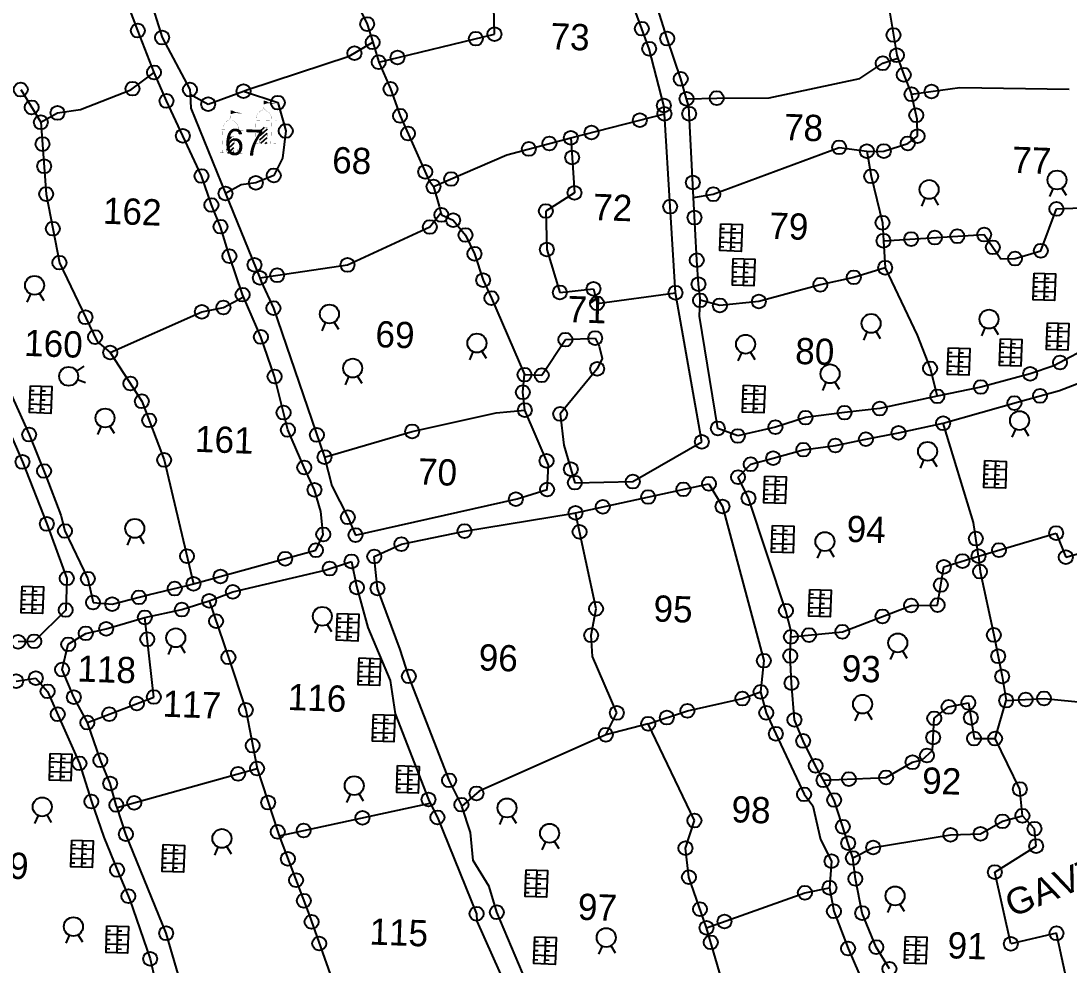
# Model space of a CAD drawing. Header units: metres. Extents: x 287345 to 291891, y 1993918 to 1999987.
# Drawn here: x 289786 to 290365, y 1995981 to 1996502 of the extents above; entities that cross this region are included whole.
import ezdxf
from ezdxf.enums import TextEntityAlignment as Align

# ---------------------------------------------------------------- set-up
doc = ezdxf.new("R2010")
doc.units = ezdxf.units.M
doc.header["$MEASUREMENT"] = 0
for name, color, linetype in [('POLY_PARCEL', 6, 'Continuous'), ('POLY_ROAD', 30, 'Continuous'), ('TEXT_MAPIN', 7, 'Continuous'), ('TEXT_PARCEL', 7, 'Continuous')]:
    doc.layers.add(name, color=color, linetype=linetype)
doc.styles.get("Standard").update_dxf_attribs({"font": 'arial.ttf'})
doc.styles.add('TEXT_MAP', font='')
doc.styles.get('TEXT_MAP').set_extended_font_data('Kruti Dev 050')

msp = doc.modelspace()

# ---------------------------------------------------------------- hatches: boundary and pattern name
at = {"linetype": 'Continuous'}
for points in [[(289922.08, 1996456.35), (289923.31, 1996456.51), (289924.68, 1996456.32), (289926.39, 1996456.33), (289922.92, 1996456.93), (289921.85, 1996457.59), (289920.48, 1996457.84), (289920.38, 1996455.85), (289920.62, 1996455.85)], [(289903.81, 1996450.97), (289905.05, 1996451.13), (289906.42, 1996450.95), (289908.13, 1996450.96), (289904.66, 1996451.56), (289903.58, 1996452.21), (289902.22, 1996452.46), (289902.12, 1996450.47), (289902.36, 1996450.48)]]:
    msp.add_hatch(color=256, dxfattribs=at).paths.add_polyline_path(points)
h = msp.add_hatch(dxfattribs=at)
h.set_pattern_fill('ANSI31', color=256, scale=13.976412, angle=-2.02662, style=0)
h.set_pattern_definition([(42.97338, (289539.2078, 1996056.7598), (-1.1908924, 1.278266), [])])
h.paths.add_polyline_path([(289918.53, 1996443.38), (289918.21, 1996434.36), (289922.11, 1996434.22), (289922.43, 1996443.24)])
h = msp.add_hatch(dxfattribs=at)
h.set_pattern_fill('ANSI31', color=256, scale=13.976412, angle=-2.02662, style=0)
h.set_pattern_definition([(42.97338, (289520.9472, 1996051.386), (-1.1908924, 1.278266), [])])
h.paths.add_polyline_path([(289900.27, 1996438), (289899.95, 1996428.99), (289903.85, 1996428.85), (289904.17, 1996437.87)])

# ---------------------------------------------------------------- linework, layer by layer
at = {"linetype": 'Continuous', "const_width": 0.0699}
for points in [[(289920.27, 1996453.67), (289920.48, 1996457.84), (289921.85, 1996457.59), (289922.92, 1996456.93), (289926.39, 1996456.33), (289924.68, 1996456.32), (289923.31, 1996456.51), (289922.08, 1996456.35), (289920.62, 1996455.85), (289920.38, 1996455.85)], [(289902.01, 1996448.3), (289902.22, 1996452.46), (289903.58, 1996452.21), (289904.66, 1996451.56), (289908.13, 1996450.96), (289906.42, 1996450.95), (289905.05, 1996451.13), (289903.81, 1996450.97), (289902.36, 1996450.48), (289902.12, 1996450.47)], [(289916.13, 1996447.16), (289916.19, 1996448.76), (289917.02, 1996450.78), (289918.36, 1996452.03), (289919.55, 1996452.67), (289920.27, 1996453.67), (289921.06, 1996452.89), (289922.6, 1996451.68), (289923.47, 1996451.1), (289924.18, 1996450.05), (289924.68, 1996448.73), (289924.75, 1996446.85)], [(289897.87, 1996441.78), (289897.93, 1996443.38), (289898.75, 1996445.4), (289900.1, 1996446.66), (289901.29, 1996447.3), (289902.01, 1996448.3), (289902.8, 1996447.52), (289904.33, 1996446.3), (289905.2, 1996445.72), (289905.92, 1996444.67), (289906.42, 1996443.35), (289906.49, 1996441.48)], [(289913.74, 1996447.24), (289927.42, 1996446.76)], [(289915.68, 1996434.45), (289916.13, 1996447.16)], [(289924.3, 1996434.14), (289924.75, 1996446.85)], [(289895.48, 1996441.87), (289909.16, 1996441.38)], [(289897.42, 1996429.08), (289897.87, 1996441.78)], [(289906.04, 1996428.77), (289906.49, 1996441.48)], [(289918.21, 1996434.36), (289918.53, 1996443.38), (289922.43, 1996443.24), (289922.11, 1996434.22)], [(289899.95, 1996428.99), (289900.27, 1996438), (289904.17, 1996437.87), (289903.85, 1996428.85)], [(289913.29, 1996434.53), (289927.11, 1996434.04)], [(289895.03, 1996429.16), (289908.85, 1996428.67)]]:
    msp.add_lwpolyline(points, dxfattribs=at)
for points in [[(290283.76, 1996399.66), (290285.68, 1996404.06)], [(290292.98, 1996400.28), (290290.49, 1996404.38)], [(290354.39, 1996404.9), (290356.31, 1996409.29)], [(290363.61, 1996405.52), (290361.12, 1996409.62)], [(290172.73, 1996387.38), (290174.84, 1996387.31)], [(290178.71, 1996389.68), (290178.19, 1996374.9)], [(290178.63, 1996387.17), (290181.11, 1996387.08)], [(290172.55, 1996382.4), (290174.66, 1996382.33)], [(290172.65, 1996385.35), (290184.45, 1996384.93)], [(290178.45, 1996382.19), (290180.94, 1996382.11)], [(290172.37, 1996377.34), (290174.49, 1996377.26)], [(290172.46, 1996379.9), (290184.26, 1996379.48)], [(290178.27, 1996377.13), (290180.76, 1996377.04)], [(290185.57, 1996370.62), (290185.05, 1996355.85)], [(290179.4, 1996363.35), (290181.52, 1996363.27)], [(290179.51, 1996366.29), (290191.31, 1996365.87)], [(290179.58, 1996368.33), (290181.7, 1996368.25)], [(290185.48, 1996368.12), (290187.97, 1996368.03)], [(290179.23, 1996358.28), (290181.34, 1996358.21)], [(290179.32, 1996360.84), (290191.12, 1996360.43)], [(290185.13, 1996358.07), (290187.61, 1996357.99)], [(290185.31, 1996363.14), (290187.79, 1996363.05)], [(290345.62, 1996358.15), (290357.42, 1996357.74)], [(290345.69, 1996360.19), (290347.81, 1996360.11)], [(290351.68, 1996362.49), (290351.16, 1996347.71)], [(290351.59, 1996359.98), (290354.08, 1996359.89)], [(290345.43, 1996352.71), (290357.23, 1996352.29)], [(290345.52, 1996355.21), (290347.63, 1996355.14)], [(290351.42, 1996355), (290353.9, 1996354.91)], [(289789.85, 1996346.74), (289791.77, 1996351.14)], [(289799.07, 1996347.36), (289796.58, 1996351.46)], [(290345.34, 1996350.15), (290347.45, 1996350.07)], [(290351.24, 1996349.94), (290353.72, 1996349.85)], [(289952.63, 1996330.93), (289954.54, 1996335.32)], [(289961.84, 1996331.54), (289959.36, 1996335.65)], [(290359, 1996335.14), (290358.47, 1996320.36)], [(290251.73, 1996325.75), (290253.65, 1996330.15)], [(290260.95, 1996326.37), (290258.46, 1996330.47)], [(290316.84, 1996328.09), (290318.75, 1996332.49)], [(290326.05, 1996328.71), (290323.57, 1996332.81)], [(290352.93, 1996330.81), (290364.73, 1996330.39)], [(290353.01, 1996332.84), (290355.12, 1996332.77)], [(290358.91, 1996332.63), (290361.39, 1996332.54)], [(290327.09, 1996323.98), (290329.21, 1996323.9)], [(290333.08, 1996326.27), (290332.56, 1996311.5)], [(290332.99, 1996323.77), (290335.48, 1996323.68)], [(290352.74, 1996325.36), (290364.54, 1996324.94)], [(290352.83, 1996327.86), (290354.95, 1996327.79)], [(290358.73, 1996327.65), (290361.22, 1996327.57)], [(290034.11, 1996314.89), (290036.03, 1996319.29)], [(290043.33, 1996315.51), (290040.84, 1996319.61)], [(290182.43, 1996314.28), (290184.35, 1996318.67)], [(290191.65, 1996314.9), (290189.16, 1996319)], [(290298.3, 1996318.97), (290300.42, 1996318.9)], [(290304.29, 1996321.27), (290303.77, 1996306.49)], [(290304.2, 1996318.77), (290306.69, 1996318.68)], [(290326.92, 1996319), (290329.03, 1996318.92)], [(290327.02, 1996321.94), (290338.82, 1996321.52)], [(290332.82, 1996318.79), (290335.3, 1996318.7)], [(290352.65, 1996322.8), (290354.77, 1996322.72)], [(290358.55, 1996322.59), (290361.04, 1996322.5)], [(289821, 1996311.35), (289817.02, 1996308.67)], [(290298.04, 1996311.49), (290309.84, 1996311.07)], [(290298.13, 1996314), (290300.24, 1996313.92)], [(290298.23, 1996316.94), (290310.03, 1996316.52)], [(290304.03, 1996313.79), (290306.51, 1996313.7)], [(290326.74, 1996313.93), (290328.85, 1996313.86)], [(290326.83, 1996316.49), (290338.63, 1996316.08)], [(290332.64, 1996313.72), (290335.12, 1996313.64)], [(289965.5, 1996301.07), (289967.42, 1996305.47)], [(289974.72, 1996301.69), (289972.23, 1996305.79)], [(290297.95, 1996308.93), (290300.06, 1996308.86)], [(290303.85, 1996308.72), (290306.34, 1996308.64)], [(289797.46, 1996300.27), (289796.94, 1996285.49)], [(289822.06, 1996302.17), (289817.57, 1996303.88)], [(290191.18, 1996300.6), (290190.65, 1996285.83)], [(290229.07, 1996297.93), (290230.99, 1996302.32)], [(290238.29, 1996298.55), (290235.8, 1996302.65)], [(289791.4, 1996295.94), (289803.2, 1996295.52)], [(289791.47, 1996297.97), (289793.58, 1996297.9)], [(289797.37, 1996297.76), (289799.86, 1996297.67)], [(290185.12, 1996296.27), (290196.92, 1996295.85)], [(290185.19, 1996298.31), (290187.3, 1996298.23)], [(290191.09, 1996298.1), (290193.57, 1996298.01)], [(289791.2, 1996290.49), (289803.01, 1996290.07)], [(289791.29, 1996292.99), (289793.41, 1996292.92)], [(289797.19, 1996292.78), (289799.68, 1996292.7)], [(290184.83, 1996288.27), (290186.95, 1996288.19)], [(290184.92, 1996290.83), (290196.72, 1996290.41)], [(290185.01, 1996293.33), (290187.13, 1996293.25)], [(290190.91, 1996293.12), (290193.4, 1996293.03)], [(289791.11, 1996287.93), (289793.23, 1996287.85)], [(289797.01, 1996287.72), (289799.5, 1996287.63)], [(290190.73, 1996288.06), (290193.22, 1996287.97)], [(289828.75, 1996273.55), (289830.67, 1996277.95)], [(289837.97, 1996274.17), (289835.48, 1996278.27)], [(290342.91, 1996272.74), (290340.42, 1996276.84)], [(290333.69, 1996272.12), (290335.61, 1996276.52)], [(290282.93, 1996255.14), (290284.85, 1996259.54)], [(290292.15, 1996255.76), (290289.66, 1996259.86)], [(290318.42, 1996254.68), (290330.22, 1996254.27)], [(290318.49, 1996256.72), (290320.61, 1996256.64)], [(290324.48, 1996259.02), (290323.96, 1996244.24)], [(290324.39, 1996256.51), (290326.88, 1996256.42)], [(290196.97, 1996248.23), (290199.08, 1996248.15)], [(290202.96, 1996250.52), (290202.43, 1996235.75)], [(290202.87, 1996248.02), (290205.35, 1996247.93)], [(290318.23, 1996249.24), (290330.03, 1996248.82)], [(290318.32, 1996251.74), (290320.43, 1996251.66)], [(290324.22, 1996251.53), (290326.7, 1996251.44)], [(290196.79, 1996243.25), (290198.91, 1996243.17)], [(290196.9, 1996246.19), (290208.7, 1996245.77)], [(290202.69, 1996243.04), (290205.18, 1996242.95)], [(290318.14, 1996246.68), (290320.25, 1996246.6)], [(290324.04, 1996246.47), (290326.52, 1996246.38)], [(290196.61, 1996238.18), (290198.73, 1996238.11)], [(290196.7, 1996240.74), (290208.5, 1996240.33)], [(290202.51, 1996237.97), (290205, 1996237.89)], [(290201.2, 1996218.95), (290213, 1996218.53)], [(290201.27, 1996220.98), (290203.39, 1996220.91)], [(290207.26, 1996223.28), (290206.74, 1996208.5)], [(290207.18, 1996220.77), (290209.66, 1996220.69)], [(289845.17, 1996212.63), (289847.09, 1996217.02)], [(289854.39, 1996213.24), (289851.9, 1996217.34)], [(290201.01, 1996213.5), (290212.81, 1996213.08)], [(290201.1, 1996216.01), (290203.21, 1996215.93)], [(290207, 1996215.8), (290209.48, 1996215.71)], [(290200.92, 1996210.94), (290203.03, 1996210.87)], [(290206.82, 1996210.73), (290209.31, 1996210.64)], [(290226.21, 1996205.31), (290228.13, 1996209.71)], [(290235.43, 1996205.93), (290232.94, 1996210.03)], [(289792.91, 1996189.81), (289792.38, 1996175.03)], [(289786.85, 1996185.47), (289798.65, 1996185.06)], [(289786.92, 1996187.51), (289789.03, 1996187.44)], [(289792.82, 1996187.3), (289795.3, 1996187.21)], [(290221.86, 1996185.64), (290223.97, 1996185.57)], [(290227.85, 1996187.94), (290227.33, 1996173.16)], [(290227.76, 1996185.43), (290230.25, 1996185.34)], [(289786.65, 1996180.03), (289798.45, 1996179.61)], [(289786.74, 1996182.53), (289788.86, 1996182.46)], [(289792.64, 1996182.32), (289795.13, 1996182.23)], [(290221.59, 1996178.16), (290233.4, 1996177.74)], [(290221.68, 1996180.66), (290223.8, 1996180.59)], [(290221.79, 1996183.6), (290233.59, 1996183.19)], [(290227.58, 1996180.45), (290230.07, 1996180.37)], [(289786.56, 1996177.47), (289788.68, 1996177.39)], [(289792.46, 1996177.26), (289794.95, 1996177.17)], [(289967.05, 1996174.61), (289966.53, 1996159.84)], [(290221.5, 1996175.6), (290223.62, 1996175.52)], [(290227.4, 1996175.39), (290229.89, 1996175.3)], [(289948.73, 1996164.09), (289950.65, 1996168.49)], [(289957.95, 1996164.71), (289955.46, 1996168.81)], [(289960.89, 1996167.34), (289963, 1996167.26)], [(289960.99, 1996170.28), (289972.79, 1996169.86)], [(289961.06, 1996172.32), (289963.18, 1996172.24)], [(289966.79, 1996167.13), (289969.27, 1996167.04)], [(289966.96, 1996172.11), (289969.45, 1996172.02)], [(289960.71, 1996162.28), (289962.82, 1996162.2)], [(289960.8, 1996164.84), (289972.6, 1996164.42)], [(289966.61, 1996162.07), (289969.09, 1996161.98)], [(289867.81, 1996152.25), (289869.73, 1996156.65)], [(289877.03, 1996152.87), (289874.54, 1996156.97)], [(289978.98, 1996150.11), (289978.46, 1996135.34)], [(290266.47, 1996149.42), (290268.39, 1996153.81)], [(290275.69, 1996150.03), (290273.2, 1996154.13)], [(289972.92, 1996145.78), (289984.72, 1996145.36)], [(289972.99, 1996147.82), (289975.11, 1996147.74)], [(289978.89, 1996147.61), (289981.38, 1996147.52)], [(289972.64, 1996137.77), (289974.75, 1996137.7)], [(289972.73, 1996140.33), (289984.53, 1996139.92)], [(289972.82, 1996142.84), (289974.93, 1996142.76)], [(289978.72, 1996142.63), (289981.2, 1996142.54)], [(289978.54, 1996137.56), (289981.02, 1996137.48)], [(290256.25, 1996116.23), (290253.76, 1996120.33)], [(289980.86, 1996114.65), (289992.66, 1996114.23)], [(289980.93, 1996116.68), (289983.04, 1996116.61)], [(289986.92, 1996118.98), (289986.39, 1996104.2)], [(289986.83, 1996116.47), (289989.31, 1996116.39)], [(290247.03, 1996115.61), (290248.95, 1996120)], [(289980.66, 1996109.2), (289992.46, 1996108.78)], [(289980.75, 1996111.7), (289982.87, 1996111.63)], [(289986.65, 1996111.5), (289989.14, 1996111.41)], [(289980.57, 1996106.64), (289982.69, 1996106.57)], [(289986.47, 1996106.43), (289988.96, 1996106.34)], [(289808.46, 1996097.45), (289807.94, 1996082.68)], [(289802.4, 1996093.12), (289814.2, 1996092.7)], [(289802.47, 1996095.15), (289804.59, 1996095.08)], [(289808.37, 1996094.95), (289810.86, 1996094.86)], [(289802.21, 1996087.67), (289814.01, 1996087.25)], [(289802.3, 1996090.18), (289804.41, 1996090.1)], [(289808.2, 1996089.97), (289810.68, 1996089.88)], [(289994.16, 1996086.33), (290005.96, 1996085.92)], [(289994.23, 1996088.37), (289996.35, 1996088.29)], [(290000.22, 1996090.67), (289999.7, 1996075.89)], [(290000.13, 1996088.16), (290002.62, 1996088.07)], [(289802.12, 1996085.11), (289804.23, 1996085.04)], [(289808.02, 1996084.9), (289810.5, 1996084.82)], [(289993.97, 1996080.89), (290005.77, 1996080.47)], [(289994.06, 1996083.39), (289996.17, 1996083.32)], [(289999.96, 1996083.18), (290002.44, 1996083.09)], [(289966.33, 1996070.63), (289968.24, 1996075.03)], [(289975.54, 1996071.25), (289973.06, 1996075.35)], [(289993.88, 1996078.33), (289995.99, 1996078.25)], [(289999.78, 1996078.12), (290002.26, 1996078.03)], [(289794.06, 1996058.93), (289795.98, 1996063.33)], [(289803.28, 1996059.55), (289800.8, 1996063.65)], [(290050.71, 1996058.34), (290052.63, 1996062.74)], [(290059.93, 1996058.96), (290057.44, 1996063.06)], [(289814.26, 1996045.29), (289826.06, 1996044.87)], [(289814.33, 1996047.33), (289816.45, 1996047.25)], [(289820.32, 1996049.62), (289819.8, 1996034.85)], [(289820.23, 1996047.12), (289822.72, 1996047.03)], [(289870.68, 1996047.09), (289870.16, 1996032.31)], [(289893.31, 1996041.5), (289895.22, 1996045.89)], [(289902.52, 1996042.11), (289900.04, 1996046.21)], [(290074.21, 1996044.36), (290076.13, 1996048.76)], [(290083.43, 1996044.98), (290080.94, 1996049.08)], [(289814.07, 1996039.85), (289825.87, 1996039.43)], [(289814.16, 1996042.35), (289816.27, 1996042.27)], [(289820.06, 1996042.14), (289822.54, 1996042.05)], [(289864.51, 1996039.82), (289866.63, 1996039.74)], [(289864.62, 1996042.76), (289876.42, 1996042.34)], [(289864.69, 1996044.79), (289866.81, 1996044.72)], [(289870.41, 1996039.61), (289872.9, 1996039.52)], [(289870.59, 1996044.58), (289873.08, 1996044.5)], [(289813.98, 1996037.29), (289816.09, 1996037.21)], [(289819.88, 1996037.08), (289822.36, 1996036.99)], [(289864.34, 1996034.75), (289866.45, 1996034.68)], [(289864.43, 1996037.31), (289876.23, 1996036.89)], [(289870.24, 1996034.54), (289872.72, 1996034.45)], [(290065.16, 1996028.89), (290076.96, 1996028.47)], [(290065.23, 1996030.92), (290067.35, 1996030.85)], [(290071.22, 1996033.22), (290070.7, 1996018.44)], [(290071.13, 1996030.72), (290073.62, 1996030.63)], [(290064.97, 1996023.44), (290076.77, 1996023.02)], [(290065.06, 1996025.95), (290067.17, 1996025.87)], [(290070.96, 1996025.74), (290073.44, 1996025.65)], [(290064.88, 1996020.88), (290066.99, 1996020.81)], [(290070.78, 1996020.67), (290073.26, 1996020.59)], [(290264.96, 1996009.76), (290266.88, 1996014.16)], [(290274.18, 1996010.38), (290271.69, 1996014.48)], [(289833.74, 1995999.99), (289835.86, 1995999.91)], [(289839.73, 1996002.28), (289839.21, 1995987.51)], [(289839.64, 1995999.78), (289842.13, 1995999.69)], [(289811.27, 1995992.82), (289813.18, 1995997.22)], [(289820.48, 1995993.44), (289818, 1995997.54)], [(289833.56, 1995995.01), (289835.68, 1995994.93)], [(289833.67, 1995997.95), (289845.47, 1995997.53)], [(289839.46, 1995994.8), (289841.95, 1995994.71)], [(290069.95, 1995993.89), (290072.06, 1995993.81)], [(290075.94, 1995996.18), (290075.41, 1995981.41)], [(290075.85, 1995993.68), (290078.33, 1995993.59)], [(290274.56, 1995994.15), (290276.68, 1995994.07)], [(290280.55, 1995996.44), (290280.03, 1995981.67)], [(290280.47, 1995993.94), (290282.95, 1995993.85)], [(289833.39, 1995989.94), (289835.5, 1995989.87)], [(289833.48, 1995992.5), (289845.28, 1995992.09)], [(289839.29, 1995989.74), (289841.77, 1995989.65)], [(290069.77, 1995988.91), (290071.89, 1995988.83)], [(290069.87, 1995991.85), (290081.68, 1995991.43)], [(290075.67, 1995988.7), (290078.16, 1995988.61)], [(290105.46, 1995986.78), (290107.38, 1995991.18)], [(290114.68, 1995987.4), (290112.19, 1995991.5)], [(290274.39, 1995989.17), (290276.5, 1995989.09)], [(290274.49, 1995992.11), (290286.29, 1995991.69)], [(290280.29, 1995988.96), (290282.77, 1995988.87)], [(290069.59, 1995983.84), (290071.71, 1995983.77)], [(290069.68, 1995986.4), (290081.48, 1995985.99)], [(290075.49, 1995983.63), (290077.98, 1995983.55)], [(290274.21, 1995984.1), (290276.32, 1995984.03)], [(290274.3, 1995986.66), (290286.1, 1995986.25)], [(290280.11, 1995983.89), (290282.6, 1995983.81)]]:
    msp.add_lwpolyline(points)
for points in [[(290172.81, 1996389.89), (290184.62, 1996389.47), (290184.09, 1996374.69), (290172.29, 1996375.11)], [(290179.67, 1996370.83), (290191.47, 1996370.41), (290190.95, 1996355.64), (290179.15, 1996356.05)], [(290345.78, 1996362.7), (290357.58, 1996362.28), (290357.06, 1996347.5), (290345.26, 1996347.92)], [(290353.1, 1996335.35), (290364.9, 1996334.93), (290364.37, 1996320.15), (290352.57, 1996320.57)], [(290327.18, 1996326.48), (290338.98, 1996326.06), (290338.46, 1996311.29), (290326.66, 1996311.7)], [(290298.39, 1996321.48), (290310.19, 1996321.06), (290309.67, 1996306.29), (290297.87, 1996306.7)], [(289791.56, 1996300.48), (289803.36, 1996300.06), (289802.84, 1996285.28), (289791.03, 1996285.7)], [(290185.28, 1996300.81), (290197.08, 1996300.4), (290196.55, 1996285.62), (290184.75, 1996286.04)], [(290318.58, 1996259.22), (290330.38, 1996258.81), (290329.86, 1996244.03), (290318.06, 1996244.45)], [(290197.06, 1996250.73), (290208.86, 1996250.31), (290208.33, 1996235.54), (290196.53, 1996235.95)], [(290201.36, 1996223.49), (290213.16, 1996223.07), (290212.64, 1996208.29), (290200.84, 1996208.71)], [(289787.01, 1996190.02), (289798.81, 1996189.6), (289798.28, 1996174.82), (289786.48, 1996175.24)], [(290221.95, 1996188.15), (290233.75, 1996187.73), (290233.23, 1996172.95), (290221.42, 1996173.37)], [(289961.15, 1996174.82), (289972.95, 1996174.41), (289972.43, 1996159.63), (289960.63, 1996160.05)], [(289973.08, 1996150.32), (289984.88, 1996149.9), (289984.36, 1996135.13), (289972.56, 1996135.54)], [(289981.02, 1996119.19), (289992.82, 1996118.77), (289992.29, 1996103.99), (289980.49, 1996104.41)], [(289802.56, 1996097.66), (289814.36, 1996097.24), (289813.84, 1996082.47), (289802.04, 1996082.88)], [(289994.32, 1996090.88), (290006.12, 1996090.46), (290005.6, 1996075.68), (289993.8, 1996076.1)], [(289814.42, 1996049.83), (289826.22, 1996049.42), (289825.7, 1996034.64), (289813.9, 1996035.06)], [(289864.78, 1996047.3), (289876.58, 1996046.88), (289876.06, 1996032.1), (289864.26, 1996032.52)], [(290065.32, 1996033.43), (290077.12, 1996033.01), (290076.6, 1996018.24), (290064.8, 1996018.65)], [(289833.83, 1996002.49), (289845.63, 1996002.07), (289845.11, 1995987.3), (289833.31, 1995987.72)], [(290070.04, 1995996.39), (290081.84, 1995995.97), (290081.31, 1995981.2), (290069.51, 1995981.61)], [(290274.65, 1995996.65), (290286.45, 1995996.23), (290285.93, 1995981.46), (290274.13, 1995981.87)]]:
    msp.add_lwpolyline(points, close=True)
for centre, radius in [((289977.51, 1996500.15), 3.85), ((289850.84, 1996496.52), 3.85), ((289864.26, 1996492.68), 3.85), ((290047.76, 1996494.57), 3.85), ((290129.18, 1996497.61), 3.85), ((290268.11, 1996494.1), 3.85), ((289980.55, 1996490.09), 3.85), ((290037.47, 1996492.09), 3.85), ((290143.19, 1996492.14), 3.85), ((289970.46, 1996484.06), 3.85), ((289994.28, 1996481.66), 3.85), ((290133.23, 1996486.54), 3.85), ((290270, 1996482.94), 3.85), ((289983.85, 1996479.15), 3.85), ((290262.16, 1996478.49), 3.85), ((289859.81, 1996473.49), 3.85), ((290150.63, 1996469.87), 3.85), ((290273.75, 1996472.17), 3.85), ((289786.2, 1996463.98), 3.85), ((289847.92, 1996464.49), 3.85), ((289879.64, 1996463.97), 3.85), ((289990.4, 1996464.33), 3.85), ((289909.26, 1996463.11), 3.85), ((290153.86, 1996458.88), 3.85), ((290170.49, 1996459.3), 3.85), ((290278.1, 1996461.39), 3.85), ((290289.11, 1996462.95), 3.85), ((289792.25, 1996454.18), 3.85), ((289866.73, 1996457.72), 3.85), ((289889.69, 1996455.92), 3.85), ((289928.2, 1996456.77), 3.85), ((290141.33, 1996455.21), 3.85), ((289806.54, 1996451.11), 3.85), ((289995.63, 1996449.55), 3.85), ((290128.09, 1996447.15), 3.85), ((290141.62, 1996450.61), 3.85), ((290155.29, 1996450.66), 3.85), ((290280.68, 1996449.83), 3.85), ((289797.33, 1996445.95), 3.85), ((289932.52, 1996441.14), 3.85), ((289875.69, 1996438.48), 3.85), ((290000.05, 1996439.73), 3.85), ((290089.97, 1996437.38), 3.85), ((290101.41, 1996440.31), 3.85), ((290281.41, 1996438.25), 3.85), ((289798.23, 1996433.93), 3.85), ((290066.78, 1996431.23), 3.85), ((290078.1, 1996434.23), 3.85), ((290238.07, 1996432.11), 3.85), ((290253.43, 1996429.97), 3.85), ((290262.81, 1996430.05), 3.85), ((290275.96, 1996434.31), 3.85), ((290090.69, 1996426.53), 3.85), ((289799.15, 1996421.67), 3.85), ((290009.57, 1996418.61), 3.85), ((289886.02, 1996416.3), 3.85), ((289916.02, 1996412.55), 3.85), ((289925.9, 1996416.62), 3.85), ((290023.84, 1996414.64), 3.85), ((290157.28, 1996412.7), 3.85), ((290255.82, 1996416.12), 3.85), ((290358.4, 1996414.1), 5.24), ((289800.29, 1996406.35), 3.85), ((289899.26, 1996406.67), 3.85), ((290014.15, 1996410.44), 3.85), ((290091.99, 1996407.02), 3.85), ((290168.62, 1996406.22), 3.85), ((290287.77, 1996408.86), 5.24), ((289891.49, 1996400.3), 3.85), ((290018.46, 1996394.82), 3.85), ((290076.16, 1996396.97), 3.85), ((290144.83, 1996399.4), 3.85), ((290358.06, 1996398.1), 3.85), ((290024.99, 1996391.93), 3.85), ((290158.27, 1996393.34), 3.85), ((290262, 1996390.52), 3.85), ((289803.97, 1996387.23), 3.85), ((289896.53, 1996388.33), 3.85), ((290012.1, 1996388.16), 3.85), ((290031.78, 1996383.73), 3.85), ((290303.33, 1996383.05), 3.85), ((290318.15, 1996383.95), 3.85), ((290262.59, 1996380.57), 3.85), ((290277.84, 1996381.5), 3.85), ((290290.98, 1996382.3), 3.85), ((290322.98, 1996376.93), 3.85), ((289901.42, 1996372.06), 3.85), ((290036.72, 1996373.39), 3.85), ((290076.73, 1996375.73), 3.85), ((290349.46, 1996375.07), 3.85), ((289807.58, 1996368.46), 3.85), ((289915.28, 1996367.3), 3.85), ((289966.68, 1996367.23), 3.85), ((290159.46, 1996369.87), 3.85), ((290263.48, 1996365.66), 3.85), ((290335.2, 1996370.71), 3.85), ((289918.2, 1996360.09), 3.85), ((289927.84, 1996361.51), 3.85), ((290246.16, 1996360.37), 3.85), ((289793.86, 1996355.95), 5.24), ((290041.58, 1996358.83), 3.85), ((290102.5, 1996354.04), 3.85), ((290160.46, 1996356.63), 3.85), ((290227.7, 1996356.3), 3.85), ((289908.73, 1996350.82), 3.85), ((290046.09, 1996348.94), 3.85), ((290083.85, 1996352.05), 3.85), ((290147.75, 1996351.87), 3.85), ((289898.1, 1996343.69), 3.85), ((289925.72, 1996343.41), 3.85), ((290104.43, 1996346.02), 3.85), ((290161.32, 1996347.69), 3.85), ((290172.27, 1996344.87), 3.85), ((290193.76, 1996347.03), 3.85), ((289822.01, 1996338.34), 3.85), ((289886.25, 1996341.37), 3.85), ((289956.64, 1996340.13), 5.24), ((290255.74, 1996334.95), 5.24), ((290320.85, 1996337.29), 5.24), ((289827.24, 1996327.43), 3.85), ((289918.83, 1996327.47), 3.85), ((290038.12, 1996324.09), 5.24), ((290086.94, 1996325.98), 3.85), ((290103.36, 1996326.84), 3.85), ((290186.44, 1996323.48), 5.24), ((289835.64, 1996318.85), 3.85), ((290360.05, 1996313.39), 3.85), ((289969.51, 1996310.27), 5.24), ((290104.49, 1996309.84), 3.85), ((290233.08, 1996307.13), 5.24), ((290288.29, 1996310.13), 3.85), ((289812.67, 1996305.74), 5.24), ((289846.74, 1996301.78), 3.85), ((289926.4, 1996305.64), 3.85), ((290064.39, 1996306.66), 3.85), ((290073.87, 1996306.32), 3.85), ((290343.61, 1996307.09), 3.85), ((290063.47, 1996296.92), 3.85), ((290316.34, 1996299.84), 3.85), ((289853.12, 1996291.97), 3.85), ((290292.3, 1996294.71), 3.85), ((290334.85, 1996290.99), 3.85), ((290349, 1996294.92), 3.85), ((289931.35, 1996285.71), 3.85), ((290064.56, 1996287.11), 3.85), ((290084.05, 1996284.98), 3.85), ((290241.05, 1996285.69), 3.85), ((290260.51, 1996287.94), 3.85), ((289832.76, 1996282.75), 5.24), ((289857.11, 1996281.45), 3.85), ((290219.52, 1996282.93), 3.85), ((290295.48, 1996279.85), 3.85), ((290337.7, 1996281.32), 5.24), ((289790.9, 1996273.58), 3.85), ((289933.74, 1996276.12), 3.85), ((289949.75, 1996273.39), 3.85), ((290002.35, 1996275.34), 3.85), ((290171.15, 1996277.01), 3.85), ((290182.16, 1996272.81), 3.85), ((290202.89, 1996277.65), 3.85), ((290270.92, 1996274.55), 3.85), ((290162.31, 1996269.56), 3.85), ((290236.02, 1996267.57), 3.85), ((290252.89, 1996271.08), 3.85), ((289953.94, 1996261.17), 3.85), ((290218.32, 1996265.26), 3.85), ((290286.95, 1996264.34), 5.24), ((289787.17, 1996258.51), 3.85), ((289865.4, 1996259.58), 3.85), ((289942.79, 1996255.39), 3.85), ((290076.56, 1996259.14), 3.85), ((290189.26, 1996257.19), 3.85), ((290201.71, 1996260.57), 3.85), ((289799.08, 1996253.5), 3.85), ((290089.97, 1996254.47), 3.85), ((290182.26, 1996250.1), 3.85), ((290092.2, 1996247.04), 3.85), ((290124.14, 1996247.63), 3.85), ((290166.23, 1996246.45), 3.85), ((289948.39, 1996243.12), 3.85), ((290059.6, 1996237.96), 3.85), ((290076.82, 1996243.27), 3.85), ((290132.66, 1996239.15), 3.85), ((290152.09, 1996243.37), 3.85), ((290188.01, 1996238.46), 3.85), ((290107.56, 1996233.68), 3.85), ((290173.71, 1996233.86), 3.85), ((289966.86, 1996227.94), 3.85), ((290092.54, 1996230.41), 3.85), ((289800.64, 1996224.28), 3.85), ((289849.19, 1996221.83), 5.24), ((289810.64, 1996220.38), 3.85), ((289953.27, 1996218.52), 3.85), ((289971.05, 1996218.15), 3.85), ((290031.27, 1996220.36), 3.85), ((290094.8, 1996219.88), 3.85), ((290230.22, 1996214.52), 5.24), ((290313.55, 1996216.18), 3.85), ((290357.9, 1996219.23), 3.85), ((289949.22, 1996209.75), 3.85), ((289996.37, 1996213.08), 3.85), ((290326.36, 1996209.85), 3.85), ((289878.01, 1996206.52), 3.85), ((289932.17, 1996205.07), 3.85), ((289968.87, 1996203.59), 3.85), ((289981.44, 1996206.28), 3.85), ((290306.23, 1996203.78), 3.85), ((290315.02, 1996206.48), 3.85), ((290363.22, 1996205.93), 3.85), ((289956.79, 1996199.64), 3.85), ((290295.91, 1996200.6), 3.85), ((290315.88, 1996197.97), 3.85), ((289811.62, 1996194.25), 3.85), ((289823.23, 1996194.06), 3.85), ((289896.52, 1996195.29), 3.85), ((289871.23, 1996188.58), 3.85), ((289881.65, 1996191.21), 3.85), ((289903.39, 1996186.83), 3.85), ((289971.84, 1996189.22), 3.85), ((289983.17, 1996188.61), 3.85), ((290294.27, 1996190.58), 3.85), ((289826.12, 1996180.92), 3.85), ((289851.5, 1996183.77), 3.85), ((289890.26, 1996181.85), 3.85), ((289811.03, 1996176.77), 3.85), ((289836.73, 1996179.97), 3.85), ((289875.14, 1996176.98), 3.85), ((289952.74, 1996173.29), 5.24), ((290103.87, 1996177.48), 3.85), ((290208.72, 1996176.39), 3.85), ((290277.79, 1996179.27), 3.85), ((290292.46, 1996179.52), 3.85), ((289854.73, 1996172.71), 3.85), ((289894.07, 1996170.61), 3.85), ((290262.04, 1996173.26), 3.85), ((289822.12, 1996163.89), 3.85), ((289833.36, 1996166.42), 3.85), ((289871.82, 1996161.46), 5.24), ((290101.16, 1996162.83), 3.85), ((290221.47, 1996162.95), 3.85), ((290239.86, 1996164.8), 3.85), ((290323.51, 1996163), 3.85), ((289784.86, 1996159.2), 3.85), ((289793.68, 1996159.48), 3.85), ((289812.48, 1996157.84), 3.85), ((289856.1, 1996160.63), 3.85), ((290211.5, 1996161.95), 3.85), ((290270.48, 1996158.62), 5.24), ((290211.12, 1996151.43), 3.85), ((290325.86, 1996151.26), 3.85), ((289900.86, 1996150.65), 3.85), ((290196.54, 1996148.83), 3.85), ((289809.05, 1996143.88), 3.85), ((290000.54, 1996140.16), 3.85), ((290328.1, 1996140.09), 3.85), ((289783.65, 1996137.48), 3.85), ((289794.58, 1996139.15), 3.85), ((290211.77, 1996136.44), 3.85), ((289801.07, 1996131.88), 3.85), ((289815.56, 1996128.68), 3.85), ((289859.7, 1996128.76), 3.85), ((290194.75, 1996131.58), 3.85), ((289850.38, 1996125.18), 3.85), ((290184.67, 1996127.88), 3.85), ((290251.04, 1996124.81), 5.24), ((290298.55, 1996123.27), 3.85), ((290309.44, 1996125.59), 3.85), ((290330.34, 1996126.79), 3.85), ((290341.11, 1996127.41), 3.85), ((290351.21, 1996127.98), 3.85), ((289806.64, 1996119.25), 3.85), ((289835.12, 1996119.3), 3.85), ((289910.53, 1996121.62), 3.85), ((290115.33, 1996119.98), 3.85), ((290142.99, 1996117.4), 3.85), ((290154.3, 1996121.11), 3.85), ((290197.87, 1996120.02), 3.85), ((290290.62, 1996117), 3.85), ((290310.77, 1996117.23), 3.85), ((289822.99, 1996114.62), 3.85), ((290132.7, 1996114.03), 3.85), ((290213.4, 1996116.13), 3.85), ((290109.26, 1996107.96), 3.85), ((290203.16, 1996108.48), 3.85), ((290290.01, 1996106.43), 3.85), ((290312.59, 1996105.81), 3.85), ((290324.19, 1996105.8), 3.85), ((289914.28, 1996101.94), 3.85), ((290218.27, 1996104.51), 3.85), ((289830.18, 1996093.83), 3.85), ((290286.59, 1996096.5), 3.85), ((289818.6, 1996092.15), 3.85), ((289916.69, 1996089.31), 3.85), ((290225.13, 1996090.77), 3.85), ((290278.57, 1996092.75), 3.85), ((289906.2, 1996086.38), 3.85), ((290022.73, 1996082.78), 3.85), ((290229.43, 1996082.82), 3.85), ((290243.51, 1996083.46), 3.85), ((290264, 1996084.4), 3.85), ((289835.6, 1996081.02), 3.85), ((289970.34, 1996079.83), 5.24), ((290337.87, 1996077.95), 3.85), ((289825.2, 1996071.08), 3.85), ((289848.91, 1996070.39), 3.85), ((289922.83, 1996070.5), 3.85), ((290011.34, 1996072.2), 3.85), ((290037.9, 1996075.55), 3.85), ((290218.71, 1996075.06), 3.85), ((290235.33, 1996071.92), 3.85), ((289798.08, 1996068.14), 5.24), ((289839, 1996069.16), 3.85), ((290029.51, 1996069.34), 3.85), ((290054.72, 1996067.55), 5.24), ((289974.88, 1996062.1), 3.85), ((290016.27, 1996062.34), 3.85), ((290158.16, 1996060.56), 3.85), ((290328.34, 1996060.15), 3.85), ((290339.27, 1996063.25), 3.85), ((289844.3, 1996053.12), 3.85), ((289928.1, 1996054.38), 3.85), ((289942.43, 1996055.05), 3.85), ((290078.22, 1996053.56), 5.24), ((290240.1, 1996057.18), 3.85), ((290316.14, 1996053.25), 3.85), ((290345.96, 1996056.07), 3.85), ((289897.32, 1996050.7), 5.24), ((290243.05, 1996048.07), 3.85), ((290299.53, 1996052.69), 3.85), ((290153.22, 1996045.36), 3.85), ((290256.85, 1996045.71), 3.85), ((290346.88, 1996046.49), 3.85), ((289933.74, 1996039.49), 3.85), ((290233.85, 1996038.13), 3.85), ((290245.68, 1996039.92), 3.85), ((289839.42, 1996033.3), 3.85), ((290324.06, 1996032.14), 3.85), ((289938.23, 1996027.64), 3.85), ((290155.17, 1996029.3), 3.85), ((290247.04, 1996028.43), 3.85), ((289845.64, 1996018.87), 3.85), ((290219.21, 1996020.76), 3.85), ((290232.74, 1996023.5), 3.85), ((290268.97, 1996018.96), 5.24), ((289942.5, 1996016.34), 3.85), ((290037.91, 1996009.17), 3.85), ((290049.13, 1996009.95), 3.85), ((290161.26, 1996011.7), 3.85), ((290235.22, 1996010.5), 3.85), ((290250.77, 1996009.51), 3.85), ((289815.28, 1996002.03), 5.24), ((289946.83, 1996004.65), 3.85), ((290164.85, 1996001.35), 3.85), ((290174.81, 1996004.9), 3.85), ((289866.48, 1995998.38), 3.85), ((290109.47, 1995995.98), 5.24), ((290358.12, 1995998.37), 3.85), ((289951.06, 1995992.73), 3.85), ((290167.2, 1995993.36), 3.85), ((290243.01, 1995989.97), 3.85), ((290258.62, 1995990.75), 3.85), ((290332.92, 1995992.57), 3.85), ((289857.65, 1995984.24), 3.85), ((290265.84, 1995978.75), 3.85)]:
    msp.add_circle(centre, radius)
at = {"layer": 'POLY_PARCEL'}
for p, q in [((289962.26, 1996531.63), (289977.51, 1996500.15)), ((290047.76, 1996494.57), (290047.41, 1996509.61)), ((290266.09, 1996506.1), (290270, 1996482.94)), ((289977.51, 1996500.15), (289980.55, 1996490.09)), ((289983.85, 1996479.15), (290047.76, 1996494.57)), ((289967.59, 1996482.34), (289980.55, 1996490.09)), ((289980.55, 1996490.09), (289983.85, 1996479.15)), ((289911.65, 1996463.98), (289967.59, 1996482.34)), ((289983.85, 1996479.15), (289990.4, 1996464.33)), ((290262.16, 1996478.49), (290270.54, 1996481.38)), ((290270, 1996482.94), (290270.54, 1996481.38)), ((290270.54, 1996481.38), (290273.75, 1996472.17)), ((289847, 1996463.79), (289859.81, 1996473.49)), ((290249.45, 1996470.08), (290262.16, 1996478.49)), ((290199.45, 1996459.45), (290249.45, 1996470.08)), ((290273.75, 1996472.17), (290278.1, 1996461.39)), ((289786.2, 1996463.98), (289797.33, 1996445.95)), ((289819.16, 1996453.02), (289847, 1996463.79)), ((289889.69, 1996455.92), (289909.26, 1996463.11)), ((289909.26, 1996463.11), (289911.65, 1996463.98)), ((289909.26, 1996463.11), (289928.2, 1996456.77)), ((289990.4, 1996464.33), (289995.63, 1996449.55)), ((290278.1, 1996461.39), (290304.82, 1996465.17)), ((290304.82, 1996465.17), (290365.04, 1996464.22)), ((289879.76, 1996461.54), (289889.69, 1996455.92)), ((289928.2, 1996456.77), (289932.52, 1996441.14)), ((290153.86, 1996458.88), (290170.49, 1996459.3)), ((290170.49, 1996459.3), (290199.45, 1996459.45)), ((290281.16, 1996447.7), (290278.1, 1996461.39)), ((289797.33, 1996445.95), (289806.54, 1996451.11)), ((289806.54, 1996451.11), (289819.16, 1996453.02)), ((290089.97, 1996437.38), (290141.62, 1996450.61)), ((289797.33, 1996445.95), (289800.29, 1996406.35)), ((289995.63, 1996449.55), (290011.62, 1996414.07)), ((290281.41, 1996438.25), (290281.16, 1996447.7)), ((289932.52, 1996441.14), (289930.66, 1996426.18)), ((290054.7, 1996428.02), (290089.97, 1996437.38)), ((290089.97, 1996437.38), (290091.99, 1996407.02)), ((290262.81, 1996430.05), (290275.96, 1996434.31)), ((290275.96, 1996434.31), (290281.41, 1996438.25)), ((290014.15, 1996410.44), (290054.7, 1996428.02)), ((290168.62, 1996406.22), (290238.07, 1996432.11)), ((290238.07, 1996432.11), (290253.43, 1996429.97)), ((290253.43, 1996429.97), (290255.12, 1996429.73)), ((290253.43, 1996429.97), (290255.82, 1996416.12)), ((290255.12, 1996429.73), (290262.81, 1996430.05)), ((289930.66, 1996426.18), (289925.9, 1996416.62)), ((289925.9, 1996416.62), (289916.02, 1996412.55)), ((290255.82, 1996416.12), (290262, 1996390.52)), ((289908.02, 1996411.51), (289899.26, 1996406.67)), ((289916.02, 1996412.55), (289908.02, 1996411.51)), ((290011.62, 1996414.07), (290014.15, 1996410.44)), ((290014.15, 1996410.44), (290017.31, 1996399.72)), ((289800.29, 1996406.35), (289807.58, 1996368.46)), ((290091.99, 1996407.02), (290076.16, 1996396.97)), ((290157.71, 1996404.47), (290168.62, 1996406.22)), ((290017.31, 1996399.72), (290018.2, 1996395.93)), ((290349.46, 1996375.07), (290358.06, 1996398.1)), ((290358.06, 1996398.1), (290376.09, 1996398.92)), ((290012.1, 1996388.16), (290018.2, 1996395.93)), ((290018.2, 1996395.93), (290018.46, 1996394.82)), ((290018.46, 1996394.82), (290024.99, 1996391.93)), ((290076.16, 1996396.97), (290076.73, 1996375.73)), ((289966.68, 1996367.23), (290012.1, 1996388.16)), ((290024.99, 1996391.93), (290031.78, 1996383.73)), ((290262, 1996390.52), (290262.59, 1996380.57)), ((290031.78, 1996383.73), (290036.72, 1996373.39)), ((290262.59, 1996380.57), (290318.15, 1996383.95)), ((290318.15, 1996383.95), (290327.41, 1996370.5)), ((290076.73, 1996375.73), (290083.85, 1996352.05)), ((290262.59, 1996380.57), (290263.48, 1996365.66)), ((290335.2, 1996370.71), (290349.46, 1996375.07)), ((290036.72, 1996373.39), (290041.58, 1996358.83)), ((290327.41, 1996370.5), (290335.2, 1996370.71)), ((289807.58, 1996368.46), (289828.4, 1996324.99)), ((289918.2, 1996360.09), (289966.68, 1996367.23)), ((290263.48, 1996365.66), (290246.16, 1996360.37)), ((290263.48, 1996365.66), (290281.16, 1996328.37)), ((290041.58, 1996358.83), (290046.09, 1996348.94)), ((290246.16, 1996360.37), (290227.7, 1996356.3)), ((290083.85, 1996352.05), (290102.5, 1996354.04)), ((290102.5, 1996354.04), (290104.43, 1996346.02)), ((290104.43, 1996346.02), (290147.75, 1996351.87)), ((290227.7, 1996356.3), (290193.76, 1996347.03)), ((289898.1, 1996343.69), (289909.27, 1996349.56)), ((290046.09, 1996348.94), (290064.39, 1996306.66)), ((290172.27, 1996344.87), (290161.32, 1996347.69)), ((290193.76, 1996347.03), (290172.27, 1996344.87)), ((289835.64, 1996318.85), (289886.25, 1996341.37)), ((289886.25, 1996341.37), (289898.1, 1996343.69)), ((289828.4, 1996324.99), (289835.64, 1996318.85)), ((290281.16, 1996328.37), (290288.29, 1996310.13)), ((289835.64, 1996318.85), (289853.12, 1996291.97)), ((290288.29, 1996310.13), (290292.3, 1996294.71)), ((289853.12, 1996291.97), (289865.4, 1996259.58)), ((290002.35, 1996275.34), (290048.72, 1996285.64)), ((290048.72, 1996285.64), (290064.56, 1996287.11)), ((290312.21, 1996225.09), (290295.48, 1996279.85)), ((289953.94, 1996261.17), (290002.35, 1996275.34)), ((289865.4, 1996259.58), (289881.65, 1996191.21)), ((290103.87, 1996177.48), (290092.54, 1996230.41)), ((290315.02, 1996206.48), (290312.21, 1996225.09)), ((290315.02, 1996206.48), (290357.9, 1996219.23)), ((290357.9, 1996219.23), (290363.22, 1996205.93)), ((290363.22, 1996205.93), (290418.94, 1996221.69)), ((290295.91, 1996200.6), (290315.02, 1996206.48)), ((290315.02, 1996206.48), (290315.88, 1996197.97)), ((290292.46, 1996179.52), (290295.91, 1996200.6)), ((290315.88, 1996197.97), (290323.51, 1996163)), ((289890.26, 1996181.85), (289900.86, 1996150.65)), ((290239.86, 1996164.8), (290277.79, 1996179.27)), ((290277.79, 1996179.27), (290292.46, 1996179.52)), ((289859.7, 1996128.76), (289854.73, 1996172.71)), ((290101.16, 1996162.83), (290103.87, 1996177.48)), ((290102, 1996151.19), (290101.16, 1996162.83)), ((290211.5, 1996161.95), (290239.86, 1996164.8)), ((290323.51, 1996163), (290328.1, 1996140.09)), ((289900.86, 1996150.65), (289910.53, 1996121.62)), ((290115.33, 1996119.98), (290102, 1996151.19)), ((290328.1, 1996140.09), (290330.34, 1996126.79)), ((289822.99, 1996114.62), (289859.7, 1996128.76)), ((290154.3, 1996121.11), (290184.67, 1996127.88)), ((290184.67, 1996127.88), (290194.75, 1996131.58)), ((290324.19, 1996105.8), (290330.34, 1996126.79)), ((290330.34, 1996126.79), (290351.21, 1996127.98)), ((290351.21, 1996127.98), (290375.81, 1996125.57)), ((289910.53, 1996121.62), (289916.69, 1996089.31)), ((290132.7, 1996114.03), (290154.3, 1996121.11)), ((290290.62, 1996117), (290298.55, 1996123.27)), ((290298.55, 1996123.27), (290309.44, 1996125.59)), ((290309.44, 1996125.59), (290312.59, 1996105.81)), ((290109.26, 1996107.96), (290115.33, 1996119.98)), ((290289.6, 1996099.3), (290290.62, 1996117)), ((290132.7, 1996114.03), (290109.26, 1996107.96)), ((290158.16, 1996060.56), (290132.7, 1996114.03)), ((290109.26, 1996107.96), (290039.42, 1996076.86)), ((290312.59, 1996105.81), (290324.19, 1996105.8)), ((290337.87, 1996077.95), (290324.19, 1996105.8)), ((290284.02, 1996094.1), (290289.6, 1996099.3)), ((290264, 1996084.4), (290278.57, 1996092.75)), ((290278.57, 1996092.75), (290284.02, 1996094.1)), ((289839.46, 1996067.76), (289916.69, 1996089.31)), ((289916.69, 1996089.31), (289928.1, 1996054.38)), ((290229.43, 1996082.82), (290264, 1996084.4)), ((290039.42, 1996076.86), (290029.77, 1996068.53)), ((290339.27, 1996063.25), (290337.87, 1996077.95)), ((289928.96, 1996052.12), (290012.32, 1996070.23)), ((290328.34, 1996060.15), (290339.27, 1996063.25)), ((290345.96, 1996056.07), (290339.27, 1996063.25)), ((290153.22, 1996045.36), (290158.16, 1996060.56)), ((290316.14, 1996053.25), (290328.34, 1996060.15)), ((289928.1, 1996054.38), (289928.96, 1996052.12)), ((289928.96, 1996052.12), (289945.45, 1996008.55)), ((290256.85, 1996045.71), (290299.53, 1996052.69)), ((290299.53, 1996052.69), (290316.14, 1996053.25)), ((290346.88, 1996046.49), (290345.96, 1996056.07)), ((290155.17, 1996029.3), (290153.22, 1996045.36)), ((290245.68, 1996039.92), (290256.85, 1996045.71)), ((290324.06, 1996032.14), (290346.88, 1996046.49)), ((290164.85, 1996001.35), (290155.17, 1996029.3)), ((290332.92, 1995992.57), (290324.06, 1996032.14)), ((290219.21, 1996020.76), (290232.74, 1996023.5)), ((290164.85, 1996001.35), (290219.21, 1996020.76)), ((289945.45, 1996008.55), (289963.59, 1995957.34)), ((290172.98, 1995973.77), (290164.85, 1996001.35)), ((290358.12, 1995998.37), (290332.92, 1995992.57)), ((290365.02, 1995966.46), (290358.12, 1995998.37))]:
    msp.add_line(p, q, dxfattribs=at)
at = {"layer": 'POLY_ROAD'}
for p, q in [((289850.84, 1996496.52), (289827.99, 1996557.98)), ((290133.23, 1996486.54), (290107.01, 1996558.18)), ((289848.76, 1996542.39), (289864.26, 1996492.68)), ((290143.19, 1996492.14), (290133.36, 1996522.93)), ((289859.81, 1996473.49), (289850.84, 1996496.52)), ((289864.26, 1996492.68), (289879.64, 1996463.97)), ((290150.63, 1996469.87), (290143.19, 1996492.14)), ((290141.33, 1996455.21), (290133.23, 1996486.54)), ((289866.73, 1996457.72), (289859.81, 1996473.49)), ((290153.86, 1996458.88), (290150.63, 1996469.87)), ((289879.64, 1996463.97), (289879.76, 1996461.54)), ((289886.02, 1996416.3), (289866.73, 1996457.72)), ((289879.76, 1996461.54), (289880.15, 1996453.68)), ((290155.08, 1996454.74), (290153.86, 1996458.88)), ((289880.15, 1996453.68), (289899.26, 1996406.67)), ((290141.62, 1996450.61), (290141.33, 1996455.21)), ((290144.83, 1996399.4), (290141.62, 1996450.61)), ((290157.71, 1996404.47), (290155.08, 1996454.74)), ((289891.49, 1996400.3), (289886.02, 1996416.3)), ((289899.26, 1996406.67), (289918.2, 1996360.09)), ((290159.46, 1996369.87), (290157.71, 1996404.47)), ((289896.53, 1996388.33), (289891.49, 1996400.3)), ((290147.75, 1996351.87), (290144.83, 1996399.4)), ((289901.42, 1996372.06), (289896.53, 1996388.33)), ((289908.73, 1996350.82), (289901.42, 1996372.06)), ((290160.46, 1996356.63), (290159.46, 1996369.87)), ((289918.2, 1996360.09), (289919.05, 1996358.02)), ((289919.05, 1996358.02), (289925.72, 1996343.41)), ((290162.31, 1996269.56), (290147.75, 1996351.87)), ((290161.36, 1996348.96), (290160.46, 1996356.63)), ((289909.27, 1996349.56), (289908.73, 1996350.82)), ((289918.83, 1996327.47), (289909.27, 1996349.56)), ((290161.01, 1996339), (290161.32, 1996347.69)), ((290161.32, 1996347.69), (290161.36, 1996348.96)), ((289925.72, 1996343.41), (289953.94, 1996261.17)), ((290171.15, 1996277.01), (290161.01, 1996339)), ((289926.4, 1996305.64), (289918.83, 1996327.47)), ((290073.87, 1996306.32), (290086.94, 1996325.98)), ((290086.94, 1996325.98), (290103.36, 1996326.84)), ((290103.36, 1996326.84), (290105.51, 1996322.45)), ((290379.13, 1996323.44), (290356.69, 1996311.62)), ((290105.51, 1996322.45), (290107.27, 1996315.49)), ((290107.27, 1996315.49), (290104.49, 1996309.84)), ((290356.69, 1996311.62), (290343.61, 1996307.09)), ((290359.71, 1996297.89), (290403.18, 1996314.84)), ((289774.91, 1996309.21), (289790.9, 1996273.58)), ((289933.74, 1996276.12), (289926.4, 1996305.64)), ((290063.47, 1996296.92), (290064.39, 1996306.66)), ((290064.39, 1996306.66), (290073.87, 1996306.32)), ((290104.49, 1996309.84), (290084.05, 1996284.98)), ((290343.61, 1996307.09), (290316.34, 1996299.84)), ((290316.34, 1996299.84), (290292.3, 1996294.71)), ((290064.56, 1996287.11), (290063.47, 1996296.92)), ((290292.3, 1996294.71), (290260.51, 1996287.94)), ((290337.17, 1996291.64), (290359.71, 1996297.89)), ((290295.48, 1996279.85), (290337.17, 1996291.64)), ((289776.6, 1996283.24), (289787.17, 1996258.51)), ((290077.58, 1996256.75), (290064.56, 1996287.11)), ((290084.05, 1996284.98), (290086.02, 1996267.66)), ((290219.52, 1996282.93), (290202.89, 1996277.65)), ((290241.05, 1996285.69), (290219.52, 1996282.93)), ((290260.51, 1996287.94), (290241.05, 1996285.69)), ((290182.16, 1996272.81), (290171.15, 1996277.01)), ((290202.89, 1996277.65), (290182.16, 1996272.81)), ((290270.92, 1996274.55), (290295.48, 1996279.85)), ((289790.9, 1996273.58), (289800.16, 1996250.83)), ((289942.79, 1996255.39), (289933.74, 1996276.12)), ((290236.02, 1996267.57), (290252.89, 1996271.08)), ((290252.89, 1996271.08), (290270.92, 1996274.55)), ((290086.02, 1996267.66), (290092.2, 1996247.04)), ((290124.14, 1996247.63), (290162.31, 1996269.56)), ((290201.71, 1996260.57), (290218.32, 1996265.26)), ((290218.32, 1996265.26), (290236.02, 1996267.57)), ((289953.94, 1996261.17), (289957.98, 1996245.22)), ((290189.26, 1996257.19), (290201.71, 1996260.57)), ((289787.17, 1996258.51), (289800.64, 1996224.28)), ((289948.39, 1996243.12), (289942.79, 1996255.39)), ((290076.82, 1996243.27), (290077.58, 1996256.75)), ((290182.26, 1996250.1), (290189.26, 1996257.19)), ((289800.16, 1996250.83), (289808.36, 1996229.08)), ((290092.2, 1996247.04), (290124.14, 1996247.63)), ((290188.01, 1996238.46), (290182.26, 1996250.1)), ((289952, 1996231.21), (289948.39, 1996243.12)), ((289957.98, 1996245.22), (289966.86, 1996227.94)), ((290060.24, 1996238.11), (290076.82, 1996243.27)), ((290092.54, 1996230.41), (290166.23, 1996246.45)), ((290166.23, 1996246.45), (290173.71, 1996233.86)), ((289971.05, 1996218.15), (290060.24, 1996238.11)), ((290208.72, 1996176.39), (290188.01, 1996238.46)), ((289953.27, 1996218.52), (289952, 1996231.21)), ((290090.64, 1996230), (290092.54, 1996230.41)), ((290173.71, 1996233.86), (290196.54, 1996148.83)), ((289808.36, 1996229.08), (289810.64, 1996220.38)), ((289966.86, 1996227.94), (289971.05, 1996218.15)), ((290031.27, 1996220.36), (290090.64, 1996230)), ((289800.64, 1996224.28), (289811.62, 1996194.25)), ((289810.64, 1996220.38), (289823.23, 1996194.06)), ((289996.37, 1996213.08), (290031.27, 1996220.36)), ((289949.22, 1996209.75), (289953.27, 1996218.52)), ((289981.44, 1996206.28), (289996.37, 1996213.08)), ((289881.65, 1996191.21), (289949.22, 1996209.75)), ((289954.32, 1996198.83), (289968.87, 1996203.59)), ((289968.87, 1996203.59), (289971.62, 1996190)), ((289983.17, 1996188.61), (289981.44, 1996206.28)), ((289903.39, 1996186.83), (289954.32, 1996198.83)), ((289811.62, 1996194.25), (289811.03, 1996176.77)), ((289823.23, 1996194.06), (289826.12, 1996180.92)), ((289857.34, 1996185.28), (289877.36, 1996190.03)), ((289877.36, 1996190.03), (289881.65, 1996191.21)), ((289971.62, 1996190), (289977.86, 1996167.18)), ((289836.73, 1996179.97), (289857.34, 1996185.28)), ((289892.37, 1996182.53), (289903.39, 1996186.83)), ((289995.78, 1996155), (289983.17, 1996188.61)), ((289826.12, 1996180.92), (289836.73, 1996179.97)), ((289875.14, 1996176.98), (289890.26, 1996181.85)), ((289890.26, 1996181.85), (289892.37, 1996182.53)), ((289811.03, 1996176.77), (289793.68, 1996159.48)), ((289833.36, 1996166.42), (289854.73, 1996172.71)), ((289854.73, 1996172.71), (289875.14, 1996176.98)), ((290211.6, 1996164.91), (290208.72, 1996176.39)), ((289977.86, 1996167.18), (289990.17, 1996137.8)), ((289812.48, 1996157.84), (289822.12, 1996163.89)), ((289822.12, 1996163.89), (289833.36, 1996166.42)), ((290211.12, 1996151.43), (290211.5, 1996161.95)), ((290211.5, 1996161.95), (290211.6, 1996164.91)), ((289793.68, 1996159.48), (289784.86, 1996159.2)), ((289809.05, 1996143.88), (289812.48, 1996157.84)), ((290000.54, 1996140.16), (289995.78, 1996155)), ((290211.77, 1996136.44), (290211.12, 1996151.43)), ((289815.56, 1996128.68), (289809.05, 1996143.88)), ((290196.54, 1996148.83), (290194.75, 1996131.58)), ((289783.65, 1996137.48), (289794.58, 1996139.15)), ((289794.58, 1996139.15), (289801.07, 1996131.88)), ((289990.17, 1996137.8), (289993.04, 1996119.5)), ((290022.87, 1996082.43), (290000.54, 1996140.16)), ((289801.07, 1996131.88), (289818.6, 1996092.15)), ((290213.4, 1996116.13), (290211.77, 1996136.44)), ((289822.99, 1996114.62), (289815.56, 1996128.68)), ((290194.75, 1996131.58), (290197.87, 1996120.02)), ((289830.18, 1996093.83), (289822.99, 1996114.62)), ((289993.04, 1996119.5), (290011.34, 1996072.2)), ((290197.87, 1996120.02), (290203.16, 1996108.48)), ((290218.27, 1996104.51), (290213.4, 1996116.13)), ((290203.16, 1996108.48), (290218.71, 1996075.06)), ((290225.13, 1996090.77), (290218.27, 1996104.51)), ((289818.6, 1996092.15), (289825.2, 1996071.08)), ((289835.6, 1996081.02), (289830.18, 1996093.83)), ((290229.43, 1996082.82), (290225.13, 1996090.77)), ((289839, 1996069.16), (289835.6, 1996081.02)), ((290029.51, 1996069.34), (290022.87, 1996082.43)), ((290235.33, 1996071.92), (290229.43, 1996082.82)), ((290218.71, 1996075.06), (290223.48, 1996068.73)), ((289825.2, 1996071.08), (289832.14, 1996051.46)), ((289839.46, 1996067.76), (289839, 1996069.16)), ((290011.34, 1996072.2), (290012.32, 1996070.23)), ((290012.32, 1996070.23), (290016.27, 1996062.34)), ((290029.77, 1996068.53), (290029.51, 1996069.34)), ((290034.54, 1996053.9), (290029.77, 1996068.53)), ((290223.48, 1996068.73), (290227.81, 1996050.09)), ((290245.68, 1996039.92), (290235.33, 1996071.92)), ((289844.3, 1996053.12), (289839.46, 1996067.76)), ((290016.27, 1996062.34), (290037.91, 1996009.17)), ((289832.14, 1996051.46), (289839.42, 1996033.3)), ((289866.48, 1995998.38), (289844.3, 1996053.12)), ((290036.05, 1996038.59), (290034.54, 1996053.9)), ((290227.81, 1996050.09), (290233.85, 1996038.13)), ((290247.04, 1996028.43), (290245.68, 1996039.92)), ((290044.94, 1996024.19), (290036.05, 1996038.59)), ((290233.85, 1996038.13), (290232.74, 1996023.5)), ((289839.42, 1996033.3), (289846.48, 1996016.91)), ((290250.77, 1996009.51), (290247.04, 1996028.43)), ((290049.13, 1996009.95), (290044.94, 1996024.19)), ((290232.74, 1996023.5), (290235.22, 1996010.5)), ((289846.48, 1996016.91), (289857.65, 1995984.24)), ((290235.22, 1996010.5), (290243.01, 1995989.97)), ((290037.91, 1996009.17), (290038.06, 1996005.05)), ((290038.06, 1996005.05), (290054.92, 1995967.19)), ((290071.08, 1995958.11), (290049.13, 1996009.95)), ((290258.62, 1995990.75), (290250.77, 1996009.51)), ((289891.66, 1995913.26), (289866.48, 1995998.38)), ((290243.01, 1995989.97), (290249.01, 1995976.37)), ((290265.84, 1995978.75), (290258.62, 1995990.75)), ((289857.65, 1995984.24), (289860.51, 1995972.18))]:
    msp.add_line(p, q, dxfattribs=at)

# ---------------------------------------------------------------- texts
at = {"layer": 'TEXT_MAPIN'}
msp.add_text('GAVTHAN', height=14.488, rotation=22.56054, dxfattribs=at).set_placement((290333.56, 1996006.97))
at = {"layer": 'TEXT_PARCEL', "style": 'TEXT_MAP'}
for s, p in [('73', (290089.56, 1996493.13)), ('78', (290218.46, 1996443.02)), ('67', (289909.56, 1996434.88)), ('68', (289969.02, 1996424.81)), ('77', (290344.42, 1996424.9)), ('162', (289847.78, 1996396.66)), ('72', (290113.03, 1996399)), ('79', (290210.32, 1996388.59)), ('71', (290098.91, 1996342.53)), ('69', (289992.9, 1996328.74)), ('160', (289804.31, 1996323.73)), ('80', (290224.67, 1996319.47)), ('161', (289898.65, 1996270.77)), ('70', (290016.37, 1996252.91)), ('94', (290253.06, 1996221.29)), ('95', (290146.43, 1996177.34)), ('96', (290049.9, 1996150.38)), ('118', (289833.69, 1996144.04)), ('93', (290250.3, 1996144.36)), ('117', (289880.73, 1996124.6)), ('116', (289949.85, 1996128.3)), ('92', (290294.71, 1996082.42)), ('98', (290189.5, 1996066.53)), ('119', (289774.41, 1996035.97)), ('97', (290104.66, 1996012.73)), ('115', (289994.98, 1995998.74)), ('91', (290308.78, 1995991.48))]:
    msp.add_text(s, height=14.488, rotation=357.97338, dxfattribs=at).set_placement(p, align=Align.MIDDLE)

doc.saveas('drawing.dxf')
